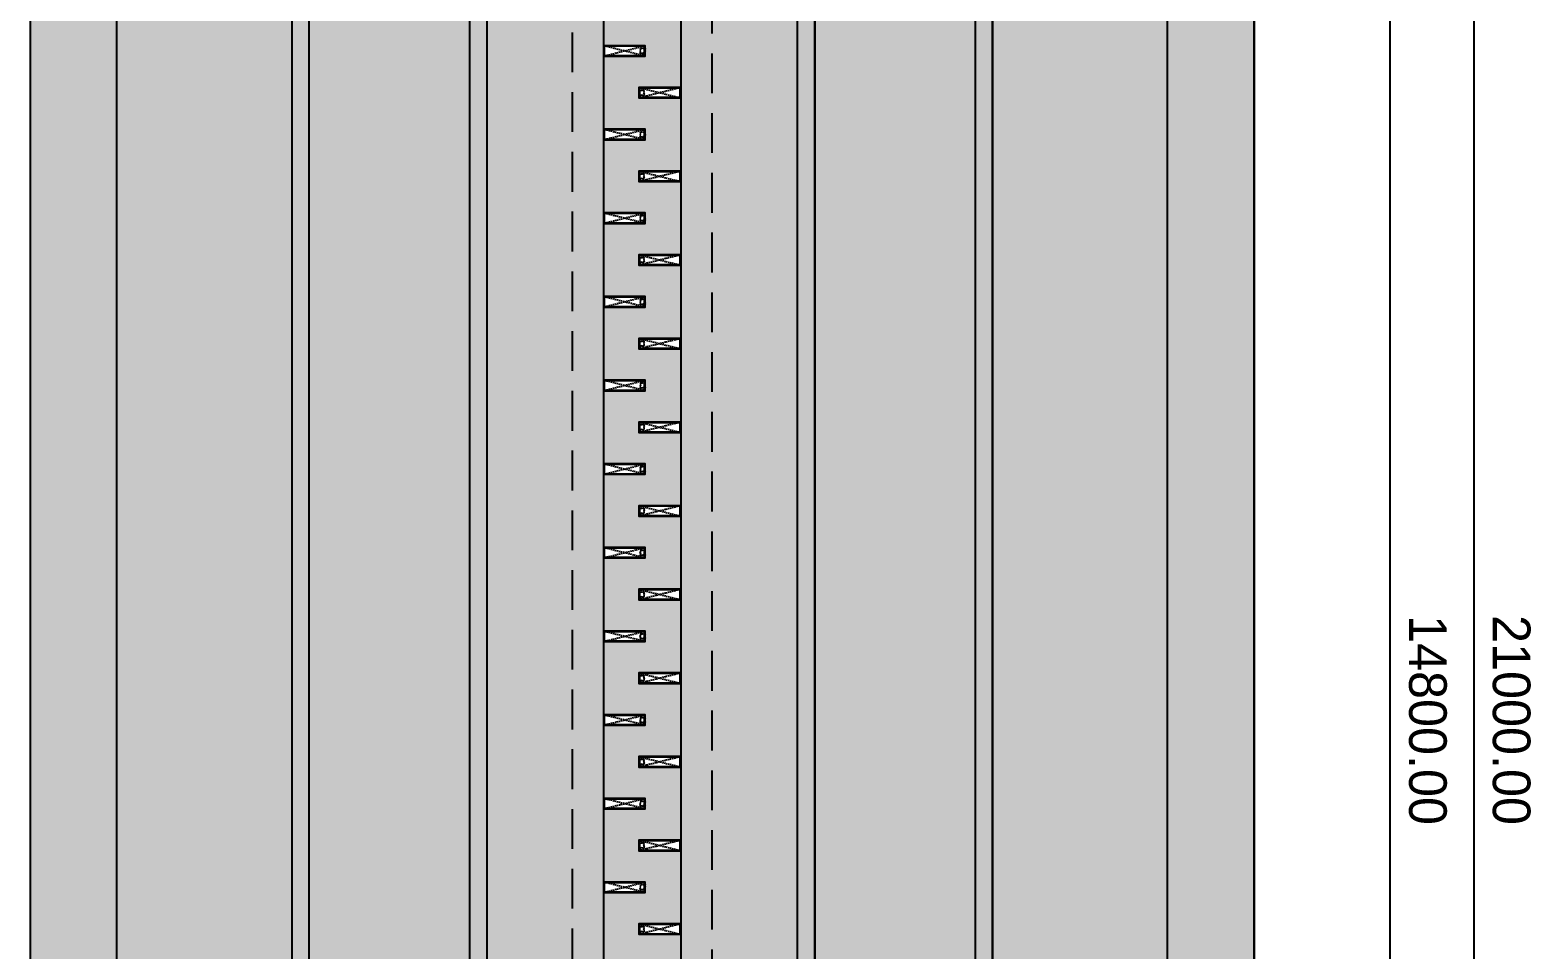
# Model space of a CAD drawing. Header units: millimetres. Extents: x -244126 to 368105, y -173968 to 259060.
# Drawn here: x -242181 to -235006, y 21075 to 25475 of the extents above; entities that cross this region are included whole.
import ezdxf

# ---------------------------------------------------------------- set-up
doc = ezdxf.new("R2010")
doc.units = ezdxf.units.MM
doc.header["$MEASUREMENT"] = 0
for name, pattern in [('ACAD_ISO04W100', [30, 24, -3, 0, -3]), ('CENTER', [2, 1.25, -0.25, 0.25, -0.25]), ('HIDDEN', [9.525, 6.35, -3.175])]:
    doc.linetypes.add(name, pattern=pattern)
for name, color, linetype in [('000 - D I M', 6, 'Continuous'), ('000 - GRID', 8, 'CENTER'), ('000 - H A T C H', 8, 'Continuous'), ('000 - H I D D E N', 7, 'Continuous'), ('000 - WIPEOUT', 250, 'Continuous'), ('002 - STRUCTURAL STEEL', 4, 'Continuous'), ('A04_TUBE SERIES', 7, 'Continuous')]:
    doc.layers.add(name, color=color, linetype=linetype)
doc.styles.add('CORDIA', font='cordia.shx')
doc.styles.add('TA', font='Cordia New.ttf', dxfattribs={"height": 4.5})
doc.dimstyles.new('DIM E-E', dxfattribs={"dimscale": 2, "dimtxt": 0.18, "dimasz": 0.1, "dimexe": 0.1, "dimexo": 0.1, "dimgap": 0.09, "dimtad": 1, "dimtoh": 1, "dimzin": 0, "dimdsep": 46, "dimtxsty": 'CORDIA', "dimblk": 'OBLIQUE', "dimcen": 0.1, "dimdle": 0.1, "dimclrd": 40, "dimclre": 140, "dimclrt": 3, "dimadec": 0, "dimazin": 0, "dimtfac": 1, "dimtix": 1, "dimtmove": 2, "dimatfit": 3, "dimfxl": 1, "dimtolj": 1, "dimtzin": 0, "dimarcsym": 0})
pattern_1 = [(37.5, (187478.44, -8947.33), (-3.149668, 96.341188), [0, -76, 0, -85, 0, -81.25]), (7.5, (187478.44, -8947.33), (88.488835, 141.1073), [0, -41, 0, -68.5, 0, -26.25]), (327.5, (187416.94, -8947.33), (155.707093, 0.282953), [0, -25, 0, -90, 0, -117.5]), (317.5, (187416.94, -8947.33), (150.30633, 43.88378), [0, -12.5, 0, -59, 0, -67.5])]
pattern_2 = [(37.5, (187478.442, -1558.447), (-0.6299336, 19.2682377), [0, -15.2, 0, -17, 0, -16.25]), (7.5, (187478.442, -1558.447), (17.697767, 28.2214607), [0, -8.2, 0, -13.7, 0, -5.25]), (327.5, (187466.142, -1558.447), (31.1414186, 0.0565905), [0, -5, 0, -18, 0, -23.5]), (317.5, (187466.142, -1558.447), (30.061266, 8.7767556), [0, -2.5, 0, -11.8, 0, -13.5])]

# ---------------------------------------------------------------- blocks, each defined once
blk = doc.blocks.new('A$C87c29385')
at = {"layer": '000 - H A T C H', "linetype": 'ByBlock'}
h = blk.add_hatch(dxfattribs=at)
h.set_pattern_fill('AR-SAND', color=8, scale=10)
h.set_pattern_definition([(37.5, (187478.442, -1558.447), (-0.6299336, 19.2682377), [0, -15.2, 0, -17, 0, -16.25]), (7.5, (187478.442, -1558.447), (17.697767, 28.2214607), [0, -8.2, 0, -13.7, 0, -5.25]), (327.5, (187466.142, -1558.447), (31.1414186, 0.0565905), [0, -5, 0, -18, 0, -23.5]), (317.5, (187466.142, -1558.447), (30.061266, 8.7767556), [0, -2.5, 0, -11.8, 0, -13.5])])
edge = h.paths.add_edge_path(flags=16)
edge.add_line((-15150, -2512), (0, -2512))
edge.add_arc((0, 0), 2512, 270, 360)
edge.add_arc((0, 0), 2512, 0, 90)
edge.add_line((0, 2512), (-15150, 2512))
edge.add_arc((-15150, 0), 2512, 90, 180)
edge.add_arc((-15150, 0), 2512, 180, 270)
edge = h.paths.add_edge_path()
edge.add_line((-15150, -2925), (0, -2925))
edge.add_arc((0, 0), 2925, 270, 360)
edge.add_arc((0, 0), 2925, 0, 90)
edge.add_line((0, 2925), (-15150, 2925))
edge.add_arc((-15150, 0), 2925, 90, 180)
edge.add_arc((-15150, 0), 2925, 180, 270)
h = blk.add_hatch(dxfattribs=at)
h.set_pattern_fill('AR-SAND', color=8, scale=50)
h.set_pattern_definition(pattern_1)
h.paths.add_polyline_path([(0, 2512), (-15150, 2512, 0.414214), (-17662, 0, 0.414214), (-15150, -2512), (0, -2512, 0.414214), (2512, 0, 0.414214)])
h.paths.add_polyline_path([(-15150, 1675), (0, 1675, -0.414214), (1675, 0, -0.414214), (0, -1675), (-15150, -1675, -0.414214), (-16825, 0, -0.414214)], flags=16)
h.paths.add_polyline_path([(-15150, 1593), (0, 1593, -0.414214), (1593, 0, -0.414214), (0, -1593), (-15150, -1593, -0.414214), (-16743, 0, -0.414214)], flags=0)
h.paths.add_polyline_path([(-15150, 825), (0, 825, -0.414214), (825, 0, -0.414214), (0, -825), (-15150, -825, -0.414214), (-15975, 0, -0.414214)], flags=0)
h.paths.add_polyline_path([(-15150, 743), (0, 743, -0.414214), (743, 0, -0.414214), (0, -743), (-15150, -743, -0.414214), (-15893, 0, -0.414214)], flags=0)
h.paths.add_polyline_path([(0, 1593), (-15150, 1593, 0.414214), (-16743, 0, 0.414214), (-15150, -1593), (0, -1593, 0.414214), (1593, 0, 0.414214)], flags=0)
h.paths.add_polyline_path([(0, 743), (-15150, 743, 0.414214), (-15893, 0, 0.414214), (-15150, -743), (0, -743, 0.414214), (743, 0, 0.414214)], flags=0)
h = blk.add_hatch(dxfattribs=at)
h.set_pattern_fill('AR-SAND', color=8, scale=10)
h.set_pattern_definition(pattern_2)
edge = h.paths.add_edge_path(flags=16)
edge.add_line((-15150, -1593), (0, -1593))
edge.add_arc((0, 0), 1593, 270, 360)
edge.add_arc((0, 0), 1593, 0, 90)
edge.add_line((0, 1593), (-15150, 1593))
edge.add_arc((-15150, 0), 1593, 90, 180)
edge.add_arc((-15150, 0), 1593, 180, 270)
edge = h.paths.add_edge_path()
edge.add_line((-15150, -1675), (0, -1675))
edge.add_arc((0, 0), 1675, 270, 360)
edge.add_arc((0, 0), 1675, 0, 90)
edge.add_line((0, 1675), (-15150, 1675))
edge.add_arc((-15150, 0), 1675, 90, 180)
edge.add_arc((-15150, 0), 1675, 180, 270)
h = blk.add_hatch(dxfattribs=at)
h.set_pattern_fill('AR-SAND', color=8, scale=50)
h.set_pattern_definition(pattern_1)
h.paths.add_polyline_path([(0, 1593), (-15150, 1593, 0.414214), (-16743, 0, 0.414214), (-15150, -1593), (0, -1593, 0.414214), (1593, 0, 0.414214)])
h.paths.add_polyline_path([(-15150, 825), (0, 825, -0.414214), (825, 0, -0.414214), (0, -825), (-15150, -825, -0.414214), (-15975, 0, -0.414214)], flags=16)
h.paths.add_polyline_path([(-15150, 743), (0, 743, -0.414214), (743, 0, -0.414214), (0, -743), (-15150, -743, -0.414214), (-15893, 0, -0.414214)], flags=0)
h.paths.add_polyline_path([(0, 743), (-15150, 743, 0.414214), (-15893, 0, 0.414214), (-15150, -743), (0, -743, 0.414214), (743, 0, 0.414214)], flags=0)
h = blk.add_hatch(dxfattribs=at)
h.set_pattern_fill('AR-SAND', color=8, scale=10)
h.set_pattern_definition(pattern_2)
edge = h.paths.add_edge_path(flags=16)
edge.add_line((-15150, -743), (0, -743))
edge.add_arc((0, 0), 743, 270, 360)
edge.add_arc((0, 0), 743, 0, 90)
edge.add_line((0, 743), (-15150, 743))
edge.add_arc((-15150, 0), 743, 90, 180)
edge.add_arc((-15150, 0), 743, 180, 270)
edge = h.paths.add_edge_path()
edge.add_line((-15150, -825), (0, -825))
edge.add_arc((0, 0), 825, 270, 360)
edge.add_arc((0, 0), 825, 0, 90)
edge.add_line((0, 825), (-15150, 825))
edge.add_arc((-15150, 0), 825, 90, 180)
edge.add_arc((-15150, 0), 825, 180, 270)
h = blk.add_hatch(dxfattribs=at)
h.set_pattern_fill('AR-SAND', color=8, scale=50)
h.set_pattern_definition(pattern_1)
h.paths.add_polyline_path([(0, 743), (-15150, 743, 0.414214), (-15893, 0, 0.414214), (-15150, -743), (0, -743, 0.414214), (743, 0, 0.414214)])
blk = doc.blocks.new('*U4250')
at = {"color": 250}
for points in [[(-3175, 0), (-3175, 200), (-3225, 200), (-3225, 0)], [(-2775, 0), (-2775, 200), (-2825, 200), (-2825, 0)], [(-2375, 0), (-2375, 200), (-2425, 200), (-2425, 0)], [(-1975, 0), (-1975, 200), (-2025, 200), (-2025, 0)], [(-1575, 0), (-1575, 200), (-1625, 200), (-1625, 0)], [(-1175, 0), (-1175, 200), (-1225, 200), (-1225, 0)], [(-775, 0), (-775, 200), (-825, 200), (-825, 0)], [(-375, 0), (-375, 200), (-425, 200), (-425, 0)], [(25, 0), (25, 200), (-25, 200), (-25, 0)], [(425, 0), (425, 200), (375, 200), (375, 0)], [(825, 0), (825, 200), (775, 200), (775, 0)]]:
    blk.add_wipeout(points, dxfattribs=at).dxf.layer = '000 - WIPEOUT'
at = {"layer": '000 - H I D D E N', "color": 8, "linetype": 'HIDDEN'}
for p, q in [((-3175, 0), (-3225, 200)), ((-3175, 200), (-3225, 0)), ((-2775, 0), (-2825, 200)), ((-2775, 200), (-2825, 0)), ((-2375, 0), (-2425, 200)), ((-2375, 200), (-2425, 0)), ((-1975, 0), (-2025, 200)), ((-1975, 200), (-2025, 0)), ((-1575, 0), (-1625, 200)), ((-1575, 200), (-1625, 0)), ((-1175, 0), (-1225, 200)), ((-1175, 200), (-1225, 0)), ((-775, 0), (-825, 200)), ((-775, 200), (-825, 0)), ((-375, 0), (-425, 200)), ((-375, 200), (-425, 0)), ((25, 0), (-25, 200)), ((25, 200), (-25, 0)), ((425, 0), (375, 200)), ((425, 200), (375, 0)), ((825, 0), (775, 200)), ((825, 200), (775, 0))]:
    blk.add_line(p, q, dxfattribs=at)
at = {"layer": '002 - STRUCTURAL STEEL', "color": 0}
for points in [[(-3175, 0), (-3175, 200), (-3225, 200), (-3225, 0)], [(-2775, 0), (-2775, 200), (-2825, 200), (-2825, 0)], [(-2375, 0), (-2375, 200), (-2425, 200), (-2425, 0)], [(-1975, 0), (-1975, 200), (-2025, 200), (-2025, 0)], [(-1575, 0), (-1575, 200), (-1625, 200), (-1625, 0)], [(-1175, 0), (-1175, 200), (-1225, 200), (-1225, 0)], [(-775, 0), (-775, 200), (-825, 200), (-825, 0)], [(-375, 0), (-375, 200), (-425, 200), (-425, 0)], [(25, 0), (25, 200), (-25, 200), (-25, 0)], [(425, 0), (425, 200), (375, 200), (375, 0)], [(825, 0), (825, 200), (775, 200), (775, 0)]]:
    blk.add_lwpolyline(points, close=True, dxfattribs=at)
for points in [[(-3178, 4), (-3178, 196, 0.414214), (-3179, 197), (-3221, 197, 0.414214), (-3222, 196), (-3222, 4, 0.414214), (-3221, 3), (-3179, 3, 0.414214)], [(-2778, 4), (-2778, 196, 0.414214), (-2779, 197), (-2821, 197, 0.414214), (-2822, 196), (-2822, 4, 0.414214), (-2821, 3), (-2779, 3, 0.414214)], [(-2378, 4), (-2378, 196, 0.414214), (-2379, 197), (-2421, 197, 0.414214), (-2422, 196), (-2422, 4, 0.414214), (-2421, 3), (-2379, 3, 0.414214)], [(-1978, 4), (-1978, 196, 0.414214), (-1979, 197), (-2021, 197, 0.414214), (-2022, 196), (-2022, 4, 0.414214), (-2021, 3), (-1979, 3, 0.414214)], [(-1578, 4), (-1578, 196, 0.414214), (-1579, 197), (-1621, 197, 0.414214), (-1622, 196), (-1622, 4, 0.414214), (-1621, 3), (-1579, 3, 0.414214)], [(-1178, 4), (-1178, 196, 0.414214), (-1179, 197), (-1221, 197, 0.414214), (-1222, 196), (-1222, 4, 0.414214), (-1221, 3), (-1179, 3, 0.414214)], [(-778, 4), (-778, 196, 0.414214), (-779, 197), (-821, 197, 0.414214), (-822, 196), (-822, 4, 0.414214), (-821, 3), (-779, 3, 0.414214)], [(-378, 4), (-378, 196, 0.414214), (-379, 197), (-421, 197, 0.414214), (-422, 196), (-422, 4, 0.414214), (-421, 3), (-379, 3, 0.414214)], [(22, 4), (22, 196, 0.414214), (21, 197), (-21, 197, 0.414214), (-22, 196), (-22, 4, 0.414214), (-21, 3), (21, 3, 0.414214)], [(422, 4), (422, 196, 0.414214), (421, 197), (379, 197, 0.414214), (378, 196), (378, 4, 0.414214), (379, 3), (421, 3, 0.414214)], [(822, 4), (822, 196, 0.414214), (821, 197), (779, 197, 0.414214), (778, 196), (778, 4, 0.414214), (779, 3), (821, 3, 0.414214)]]:
    blk.add_lwpolyline(points, format="xyb", close=True, dxfattribs=at)
at = {"layer": 'Defpoints', "color": 250}
for points in [[(-3175, 0), (-3175, 200), (-3225, 200), (-3225, 0)], [(-2775, 0), (-2775, 200), (-2825, 200), (-2825, 0)], [(-2375, 0), (-2375, 200), (-2425, 200), (-2425, 0)], [(-1975, 0), (-1975, 200), (-2025, 200), (-2025, 0)], [(-1575, 0), (-1575, 200), (-1625, 200), (-1625, 0)], [(-1175, 0), (-1175, 200), (-1225, 200), (-1225, 0)], [(-775, 0), (-775, 200), (-825, 200), (-825, 0)], [(-375, 0), (-375, 200), (-425, 200), (-425, 0)], [(25, 0), (25, 200), (-25, 200), (-25, 0)], [(425, 0), (425, 200), (375, 200), (375, 0)], [(825, 0), (825, 200), (775, 200), (775, 0)]]:
    blk.add_lwpolyline(points, close=True, dxfattribs=at)
at = {"color": 250}
for points in [[(-3175, 0), (-3175, 200), (-3225, 200), (-3225, 0)], [(-2775, 0), (-2775, 200), (-2825, 200), (-2825, 0)], [(-2375, 0), (-2375, 200), (-2425, 200), (-2425, 0)], [(-1975, 0), (-1975, 200), (-2025, 200), (-2025, 0)], [(-1575, 0), (-1575, 200), (-1625, 200), (-1625, 0)], [(-1175, 0), (-1175, 200), (-1225, 200), (-1225, 0)], [(-775, 0), (-775, 200), (-825, 200), (-825, 0)], [(-375, 0), (-375, 200), (-425, 200), (-425, 0)], [(25, 0), (25, 200), (-25, 200), (-25, 0)], [(425, 0), (425, 200), (375, 200), (375, 0)], [(825, 0), (825, 200), (775, 200), (775, 0)]]:
    blk.add_wipeout(points, dxfattribs=at).dxf.layer = '000 - WIPEOUT'
at = {"layer": '000 - H A T C H'}
h = blk.add_hatch(dxfattribs=at)
h.set_pattern_fill('ANSI32', color=256, scale=0.25)
h.set_pattern_definition([(45, (-3200, 187.5), (-1.6838, 1.6838), []), (45, (-3198.8775, 187.5), (-1.6838, 1.6838), [])])
h.paths.add_polyline_path([(-3187.5, 175), (-3187.5, 200), (-3212.5, 200), (-3212.5, 175)])
edge = h.paths.add_edge_path(flags=16)
edge.add_line((-3189.5, 178), (-3189.5, 197))
edge.add_arc((-3190.5, 197), 1, 360, 450)
edge.add_line((-3190.5, 198), (-3209.5, 198))
edge.add_arc((-3209.5, 197), 1, 90, 180)
edge.add_line((-3210.5, 197), (-3210.5, 178))
edge.add_arc((-3209.5, 178), 1, 180, 270)
edge.add_line((-3209.5, 177), (-3190.5, 177))
edge.add_arc((-3190.5, 178), 1, 270, 360)
h = blk.add_hatch(dxfattribs=at)
h.set_pattern_fill('ANSI32', color=256, scale=0.25)
h.set_pattern_definition([(45, (-2800, 187.5), (-1.6838, 1.6838), []), (45, (-2798.8775, 187.5), (-1.6838, 1.6838), [])])
h.paths.add_polyline_path([(-2787.5, 175), (-2787.5, 200), (-2812.5, 200), (-2812.5, 175)])
edge = h.paths.add_edge_path(flags=16)
edge.add_line((-2789.5, 178), (-2789.5, 197))
edge.add_arc((-2790.5, 197), 1, 360, 450)
edge.add_line((-2790.5, 198), (-2809.5, 198))
edge.add_arc((-2809.5, 197), 1, 90, 180)
edge.add_line((-2810.5, 197), (-2810.5, 178))
edge.add_arc((-2809.5, 178), 1, 180, 270)
edge.add_line((-2809.5, 177), (-2790.5, 177))
edge.add_arc((-2790.5, 178), 1, 270, 360)
h = blk.add_hatch(dxfattribs=at)
h.set_pattern_fill('ANSI32', color=256, scale=0.25)
h.set_pattern_definition([(45, (-2400, 187.5), (-1.6838, 1.6838), []), (45, (-2398.8775, 187.5), (-1.6838, 1.6838), [])])
h.paths.add_polyline_path([(-2387.5, 175), (-2387.5, 200), (-2412.5, 200), (-2412.5, 175)])
edge = h.paths.add_edge_path(flags=16)
edge.add_line((-2389.5, 178), (-2389.5, 197))
edge.add_arc((-2390.5, 197), 1, 360, 450)
edge.add_line((-2390.5, 198), (-2409.5, 198))
edge.add_arc((-2409.5, 197), 1, 90, 180)
edge.add_line((-2410.5, 197), (-2410.5, 178))
edge.add_arc((-2409.5, 178), 1, 180, 270)
edge.add_line((-2409.5, 177), (-2390.5, 177))
edge.add_arc((-2390.5, 178), 1, 270, 360)
h = blk.add_hatch(dxfattribs=at)
h.set_pattern_fill('ANSI32', color=256, scale=0.25)
h.set_pattern_definition([(45, (-2000, 187.5), (-1.6838, 1.6838), []), (45, (-1998.8775, 187.5), (-1.6838, 1.6838), [])])
h.paths.add_polyline_path([(-1987.5, 175), (-1987.5, 200), (-2012.5, 200), (-2012.5, 175)])
edge = h.paths.add_edge_path(flags=16)
edge.add_line((-1989.5, 178), (-1989.5, 197))
edge.add_arc((-1990.5, 197), 1, 360, 450)
edge.add_line((-1990.5, 198), (-2009.5, 198))
edge.add_arc((-2009.5, 197), 1, 90, 180)
edge.add_line((-2010.5, 197), (-2010.5, 178))
edge.add_arc((-2009.5, 178), 1, 180, 270)
edge.add_line((-2009.5, 177), (-1990.5, 177))
edge.add_arc((-1990.5, 178), 1, 270, 360)
h = blk.add_hatch(dxfattribs=at)
h.set_pattern_fill('ANSI32', color=256, scale=0.25)
h.set_pattern_definition([(45, (-1600, 187.5), (-1.6838, 1.6838), []), (45, (-1598.8775, 187.5), (-1.6838, 1.6838), [])])
h.paths.add_polyline_path([(-1587.5, 175), (-1587.5, 200), (-1612.5, 200), (-1612.5, 175)])
edge = h.paths.add_edge_path(flags=16)
edge.add_line((-1589.5, 178), (-1589.5, 197))
edge.add_arc((-1590.5, 197), 1, 360, 450)
edge.add_line((-1590.5, 198), (-1609.5, 198))
edge.add_arc((-1609.5, 197), 1, 90, 180)
edge.add_line((-1610.5, 197), (-1610.5, 178))
edge.add_arc((-1609.5, 178), 1, 180, 270)
edge.add_line((-1609.5, 177), (-1590.5, 177))
edge.add_arc((-1590.5, 178), 1, 270, 360)
h = blk.add_hatch(dxfattribs=at)
h.set_pattern_fill('ANSI32', color=256, scale=0.25)
h.set_pattern_definition([(45, (-1200, 187.5), (-1.6838, 1.6838), []), (45, (-1198.8775, 187.5), (-1.6838, 1.6838), [])])
h.paths.add_polyline_path([(-1187.5, 175), (-1187.5, 200), (-1212.5, 200), (-1212.5, 175)])
edge = h.paths.add_edge_path(flags=16)
edge.add_line((-1189.5, 178), (-1189.5, 197))
edge.add_arc((-1190.5, 197), 1, 360, 450)
edge.add_line((-1190.5, 198), (-1209.5, 198))
edge.add_arc((-1209.5, 197), 1, 90, 180)
edge.add_line((-1210.5, 197), (-1210.5, 178))
edge.add_arc((-1209.5, 178), 1, 180, 270)
edge.add_line((-1209.5, 177), (-1190.5, 177))
edge.add_arc((-1190.5, 178), 1, 270, 360)
h = blk.add_hatch(dxfattribs=at)
h.set_pattern_fill('ANSI32', color=256, scale=0.25)
h.set_pattern_definition([(45, (-800, 187.5), (-1.6838, 1.6838), []), (45, (-798.8775, 187.5), (-1.6838, 1.6838), [])])
h.paths.add_polyline_path([(-787.5, 175), (-787.5, 200), (-812.5, 200), (-812.5, 175)])
edge = h.paths.add_edge_path(flags=16)
edge.add_line((-789.5, 178), (-789.5, 197))
edge.add_arc((-790.5, 197), 1, 360, 450)
edge.add_line((-790.5, 198), (-809.5, 198))
edge.add_arc((-809.5, 197), 1, 90, 180)
edge.add_line((-810.5, 197), (-810.5, 178))
edge.add_arc((-809.5, 178), 1, 180, 270)
edge.add_line((-809.5, 177), (-790.5, 177))
edge.add_arc((-790.5, 178), 1, 270, 360)
h = blk.add_hatch(dxfattribs=at)
h.set_pattern_fill('ANSI32', color=256, scale=0.25)
h.set_pattern_definition([(45, (-400, 187.5), (-1.6838, 1.6838), []), (45, (-398.8775, 187.5), (-1.6838, 1.6838), [])])
h.paths.add_polyline_path([(-387.5, 175), (-387.5, 200), (-412.5, 200), (-412.5, 175)])
edge = h.paths.add_edge_path(flags=16)
edge.add_line((-389.5, 178), (-389.5, 197))
edge.add_arc((-390.5, 197), 1, 360, 450)
edge.add_line((-390.5, 198), (-409.5, 198))
edge.add_arc((-409.5, 197), 1, 90, 180)
edge.add_line((-410.5, 197), (-410.5, 178))
edge.add_arc((-409.5, 178), 1, 180, 270)
edge.add_line((-409.5, 177), (-390.5, 177))
edge.add_arc((-390.5, 178), 1, 270, 360)
h = blk.add_hatch(dxfattribs=at)
h.set_pattern_fill('ANSI32', color=256, scale=0.25)
h.set_pattern_definition([(45, (0, 187.5), (-1.6838, 1.6838), []), (45, (1.1225, 187.5), (-1.6838, 1.6838), [])])
h.paths.add_polyline_path([(12.5, 175), (12.5, 200), (-12.5, 200), (-12.5, 175)])
edge = h.paths.add_edge_path(flags=16)
edge.add_line((10.5, 178), (10.5, 197))
edge.add_arc((9.5, 197), 1, 360, 450)
edge.add_line((9.5, 198), (-9.5, 198))
edge.add_arc((-9.5, 197), 1, 90, 180)
edge.add_line((-10.5, 197), (-10.5, 178))
edge.add_arc((-9.5, 178), 1, 180, 270)
edge.add_line((-9.5, 177), (9.5, 177))
edge.add_arc((9.5, 178), 1, 270, 360)
h = blk.add_hatch(dxfattribs=at)
h.set_pattern_fill('ANSI32', color=256, scale=0.25)
h.set_pattern_definition([(45, (400, 187.5), (-1.6838, 1.6838), []), (45, (401.1225, 187.5), (-1.6838, 1.6838), [])])
h.paths.add_polyline_path([(412.5, 175), (412.5, 200), (387.5, 200), (387.5, 175)])
edge = h.paths.add_edge_path(flags=16)
edge.add_line((410.5, 178), (410.5, 197))
edge.add_arc((409.5, 197), 1, 360, 450)
edge.add_line((409.5, 198), (390.5, 198))
edge.add_arc((390.5, 197), 1, 90, 180)
edge.add_line((389.5, 197), (389.5, 178))
edge.add_arc((390.5, 178), 1, 180, 270)
edge.add_line((390.5, 177), (409.5, 177))
edge.add_arc((409.5, 178), 1, 270, 360)
h = blk.add_hatch(dxfattribs=at)
h.set_pattern_fill('ANSI32', color=256, scale=0.25)
h.set_pattern_definition([(45, (800, 187.5), (-1.6838, 1.6838), []), (45, (801.1225, 187.5), (-1.6838, 1.6838), [])])
h.paths.add_polyline_path([(812.5, 175), (812.5, 200), (787.5, 200), (787.5, 175)])
edge = h.paths.add_edge_path(flags=16)
edge.add_line((810.5, 178), (810.5, 197))
edge.add_arc((809.5, 197), 1, 360, 450)
edge.add_line((809.5, 198), (790.5, 198))
edge.add_arc((790.5, 197), 1, 90, 180)
edge.add_line((789.5, 197), (789.5, 178))
edge.add_arc((790.5, 178), 1, 180, 270)
edge.add_line((790.5, 177), (809.5, 177))
edge.add_arc((809.5, 178), 1, 270, 360)
at = {"layer": '000 - H I D D E N', "color": 8, "linetype": 'HIDDEN'}
for p, q in [((-3175, 0), (-3225, 200)), ((-3175, 200), (-3225, 0)), ((-2775, 0), (-2825, 200)), ((-2775, 200), (-2825, 0)), ((-2375, 0), (-2425, 200)), ((-2375, 200), (-2425, 0)), ((-1975, 0), (-2025, 200)), ((-1975, 200), (-2025, 0)), ((-1575, 0), (-1625, 200)), ((-1575, 200), (-1625, 0)), ((-1175, 0), (-1225, 200)), ((-1175, 200), (-1225, 0)), ((-775, 0), (-825, 200)), ((-775, 200), (-825, 0)), ((-375, 0), (-425, 200)), ((-375, 200), (-425, 0)), ((25, 0), (-25, 200)), ((25, 200), (-25, 0)), ((425, 0), (375, 200)), ((425, 200), (375, 0)), ((825, 0), (775, 200)), ((825, 200), (775, 0))]:
    blk.add_line(p, q, dxfattribs=at)
at = {"layer": '002 - STRUCTURAL STEEL', "color": 0}
for points in [[(-3175, 0), (-3175, 200), (-3225, 200), (-3225, 0)], [(-2775, 0), (-2775, 200), (-2825, 200), (-2825, 0)], [(-2375, 0), (-2375, 200), (-2425, 200), (-2425, 0)], [(-1975, 0), (-1975, 200), (-2025, 200), (-2025, 0)], [(-1575, 0), (-1575, 200), (-1625, 200), (-1625, 0)], [(-1175, 0), (-1175, 200), (-1225, 200), (-1225, 0)], [(-775, 0), (-775, 200), (-825, 200), (-825, 0)], [(-375, 0), (-375, 200), (-425, 200), (-425, 0)], [(25, 0), (25, 200), (-25, 200), (-25, 0)], [(425, 0), (425, 200), (375, 200), (375, 0)], [(825, 0), (825, 200), (775, 200), (775, 0)]]:
    blk.add_lwpolyline(points, close=True, dxfattribs=at)
for points in [[(-3178, 4), (-3178, 196, 0.414214), (-3179, 197), (-3221, 197, 0.414214), (-3222, 196), (-3222, 4, 0.414214), (-3221, 3), (-3179, 3, 0.414214)], [(-2778, 4), (-2778, 196, 0.414214), (-2779, 197), (-2821, 197, 0.414214), (-2822, 196), (-2822, 4, 0.414214), (-2821, 3), (-2779, 3, 0.414214)], [(-2378, 4), (-2378, 196, 0.414214), (-2379, 197), (-2421, 197, 0.414214), (-2422, 196), (-2422, 4, 0.414214), (-2421, 3), (-2379, 3, 0.414214)], [(-1978, 4), (-1978, 196, 0.414214), (-1979, 197), (-2021, 197, 0.414214), (-2022, 196), (-2022, 4, 0.414214), (-2021, 3), (-1979, 3, 0.414214)], [(-1578, 4), (-1578, 196, 0.414214), (-1579, 197), (-1621, 197, 0.414214), (-1622, 196), (-1622, 4, 0.414214), (-1621, 3), (-1579, 3, 0.414214)], [(-1178, 4), (-1178, 196, 0.414214), (-1179, 197), (-1221, 197, 0.414214), (-1222, 196), (-1222, 4, 0.414214), (-1221, 3), (-1179, 3, 0.414214)], [(-778, 4), (-778, 196, 0.414214), (-779, 197), (-821, 197, 0.414214), (-822, 196), (-822, 4, 0.414214), (-821, 3), (-779, 3, 0.414214)], [(-378, 4), (-378, 196, 0.414214), (-379, 197), (-421, 197, 0.414214), (-422, 196), (-422, 4, 0.414214), (-421, 3), (-379, 3, 0.414214)], [(22, 4), (22, 196, 0.414214), (21, 197), (-21, 197, 0.414214), (-22, 196), (-22, 4, 0.414214), (-21, 3), (21, 3, 0.414214)], [(422, 4), (422, 196, 0.414214), (421, 197), (379, 197, 0.414214), (378, 196), (378, 4, 0.414214), (379, 3), (421, 3, 0.414214)], [(822, 4), (822, 196, 0.414214), (821, 197), (779, 197, 0.414214), (778, 196), (778, 4, 0.414214), (779, 3), (821, 3, 0.414214)]]:
    blk.add_lwpolyline(points, format="xyb", close=True, dxfattribs=at)
at = {"layer": 'Defpoints', "color": 250}
for points in [[(-3175, 0), (-3175, 200), (-3225, 200), (-3225, 0)], [(-2775, 0), (-2775, 200), (-2825, 200), (-2825, 0)], [(-2375, 0), (-2375, 200), (-2425, 200), (-2425, 0)], [(-1975, 0), (-1975, 200), (-2025, 200), (-2025, 0)], [(-1575, 0), (-1575, 200), (-1625, 200), (-1625, 0)], [(-1175, 0), (-1175, 200), (-1225, 200), (-1225, 0)], [(-775, 0), (-775, 200), (-825, 200), (-825, 0)], [(-375, 0), (-375, 200), (-425, 200), (-425, 0)], [(25, 0), (25, 200), (-25, 200), (-25, 0)], [(425, 0), (425, 200), (375, 200), (375, 0)], [(825, 0), (825, 200), (775, 200), (775, 0)]]:
    blk.add_lwpolyline(points, close=True, dxfattribs=at)
blk = doc.blocks.new('*U4251')
at = {"color": 250}
for points in [[(-975, 0), (-975, 200), (-1025, 200), (-1025, 0)], [(-575, 0), (-575, 200), (-625, 200), (-625, 0)], [(-175, 0), (-175, 200), (-225, 200), (-225, 0)], [(225, 0), (225, 200), (175, 200), (175, 0)], [(625, 0), (625, 200), (575, 200), (575, 0)], [(1025, 0), (1025, 200), (975, 200), (975, 0)], [(1425, 0), (1425, 200), (1375, 200), (1375, 0)], [(1825, 0), (1825, 200), (1775, 200), (1775, 0)], [(2225, 0), (2225, 200), (2175, 200), (2175, 0)], [(2625, 0), (2625, 200), (2575, 200), (2575, 0)], [(3025, 0), (3025, 200), (2975, 200), (2975, 0)]]:
    blk.add_wipeout(points, dxfattribs=at).dxf.layer = '000 - WIPEOUT'
at = {"layer": '000 - H I D D E N', "color": 8, "linetype": 'HIDDEN'}
for p, q in [((-975, 0), (-1025, 200)), ((-975, 200), (-1025, 0)), ((-575, 0), (-625, 200)), ((-575, 200), (-625, 0)), ((-175, 0), (-225, 200)), ((-175, 200), (-225, 0)), ((225, 0), (175, 200)), ((225, 200), (175, 0)), ((625, 0), (575, 200)), ((625, 200), (575, 0)), ((1025, 0), (975, 200)), ((1025, 200), (975, 0)), ((1425, 0), (1375, 200)), ((1425, 200), (1375, 0)), ((1825, 0), (1775, 200)), ((1825, 200), (1775, 0)), ((2225, 0), (2175, 200)), ((2225, 200), (2175, 0)), ((2625, 0), (2575, 200)), ((2625, 200), (2575, 0)), ((3025, 0), (2975, 200)), ((3025, 200), (2975, 0))]:
    blk.add_line(p, q, dxfattribs=at)
at = {"layer": '002 - STRUCTURAL STEEL', "color": 0}
for points in [[(-975, 0), (-975, 200), (-1025, 200), (-1025, 0)], [(-575, 0), (-575, 200), (-625, 200), (-625, 0)], [(-175, 0), (-175, 200), (-225, 200), (-225, 0)], [(225, 0), (225, 200), (175, 200), (175, 0)], [(625, 0), (625, 200), (575, 200), (575, 0)], [(1025, 0), (1025, 200), (975, 200), (975, 0)], [(1425, 0), (1425, 200), (1375, 200), (1375, 0)], [(1825, 0), (1825, 200), (1775, 200), (1775, 0)], [(2225, 0), (2225, 200), (2175, 200), (2175, 0)], [(2625, 0), (2625, 200), (2575, 200), (2575, 0)], [(3025, 0), (3025, 200), (2975, 200), (2975, 0)]]:
    blk.add_lwpolyline(points, close=True, dxfattribs=at)
for points in [[(-978, 4), (-978, 196, 0.414214), (-979, 197), (-1021, 197, 0.414214), (-1022, 196), (-1022, 4, 0.414214), (-1021, 3), (-979, 3, 0.414214)], [(-578, 4), (-578, 196, 0.414214), (-579, 197), (-621, 197, 0.414214), (-622, 196), (-622, 4, 0.414214), (-621, 3), (-579, 3, 0.414214)], [(-178, 4), (-178, 196, 0.414214), (-179, 197), (-221, 197, 0.414214), (-222, 196), (-222, 4, 0.414214), (-221, 3), (-179, 3, 0.414214)], [(222, 4), (222, 196, 0.414214), (221, 197), (179, 197, 0.414214), (178, 196), (178, 4, 0.414214), (179, 3), (221, 3, 0.414214)], [(622, 4), (622, 196, 0.414214), (621, 197), (579, 197, 0.414214), (578, 196), (578, 4, 0.414214), (579, 3), (621, 3, 0.414214)], [(1022, 4), (1022, 196, 0.414214), (1021, 197), (979, 197, 0.414214), (978, 196), (978, 4, 0.414214), (979, 3), (1021, 3, 0.414214)], [(1422, 4), (1422, 196, 0.414214), (1421, 197), (1379, 197, 0.414214), (1378, 196), (1378, 4, 0.414214), (1379, 3), (1421, 3, 0.414214)], [(1822, 4), (1822, 196, 0.414214), (1821, 197), (1779, 197, 0.414214), (1778, 196), (1778, 4, 0.414214), (1779, 3), (1821, 3, 0.414214)], [(2222, 4), (2222, 196, 0.414214), (2221, 197), (2179, 197, 0.414214), (2178, 196), (2178, 4, 0.414214), (2179, 3), (2221, 3, 0.414214)], [(2622, 4), (2622, 196, 0.414214), (2621, 197), (2579, 197, 0.414214), (2578, 196), (2578, 4, 0.414214), (2579, 3), (2621, 3, 0.414214)], [(3022, 4), (3022, 196, 0.414214), (3021, 197), (2979, 197, 0.414214), (2978, 196), (2978, 4, 0.414214), (2979, 3), (3021, 3, 0.414214)]]:
    blk.add_lwpolyline(points, format="xyb", close=True, dxfattribs=at)
at = {"layer": 'Defpoints', "color": 250}
for points in [[(-975, 0), (-975, 200), (-1025, 200), (-1025, 0)], [(-575, 0), (-575, 200), (-625, 200), (-625, 0)], [(-175, 0), (-175, 200), (-225, 200), (-225, 0)], [(225, 0), (225, 200), (175, 200), (175, 0)], [(625, 0), (625, 200), (575, 200), (575, 0)], [(1025, 0), (1025, 200), (975, 200), (975, 0)], [(1425, 0), (1425, 200), (1375, 200), (1375, 0)], [(1825, 0), (1825, 200), (1775, 200), (1775, 0)], [(2225, 0), (2225, 200), (2175, 200), (2175, 0)], [(2625, 0), (2625, 200), (2575, 200), (2575, 0)], [(3025, 0), (3025, 200), (2975, 200), (2975, 0)]]:
    blk.add_lwpolyline(points, close=True, dxfattribs=at)
at = {"color": 250}
for points in [[(-975, 0), (-975, 200), (-1025, 200), (-1025, 0)], [(-575, 0), (-575, 200), (-625, 200), (-625, 0)], [(-175, 0), (-175, 200), (-225, 200), (-225, 0)], [(225, 0), (225, 200), (175, 200), (175, 0)], [(625, 0), (625, 200), (575, 200), (575, 0)], [(1025, 0), (1025, 200), (975, 200), (975, 0)], [(1425, 0), (1425, 200), (1375, 200), (1375, 0)], [(1825, 0), (1825, 200), (1775, 200), (1775, 0)], [(2225, 0), (2225, 200), (2175, 200), (2175, 0)], [(2625, 0), (2625, 200), (2575, 200), (2575, 0)], [(3025, 0), (3025, 200), (2975, 200), (2975, 0)]]:
    blk.add_wipeout(points, dxfattribs=at).dxf.layer = '000 - WIPEOUT'
at = {"layer": '000 - H A T C H'}
h = blk.add_hatch(dxfattribs=at)
h.set_pattern_fill('ANSI32', color=256, scale=0.25)
h.set_pattern_definition([(45, (-1000, 187.5), (-1.6838, 1.6838), []), (45, (-998.8775, 187.5), (-1.6838, 1.6838), [])])
h.paths.add_polyline_path([(-987.5, 175), (-987.5, 200), (-1012.5, 200), (-1012.5, 175)])
edge = h.paths.add_edge_path(flags=16)
edge.add_line((-989.5, 178), (-989.5, 197))
edge.add_arc((-990.5, 197), 1, 360, 450)
edge.add_line((-990.5, 198), (-1009.5, 198))
edge.add_arc((-1009.5, 197), 1, 90, 180)
edge.add_line((-1010.5, 197), (-1010.5, 178))
edge.add_arc((-1009.5, 178), 1, 180, 270)
edge.add_line((-1009.5, 177), (-990.5, 177))
edge.add_arc((-990.5, 178), 1, 270, 360)
h = blk.add_hatch(dxfattribs=at)
h.set_pattern_fill('ANSI32', color=256, scale=0.25)
h.set_pattern_definition([(45, (-600, 187.5), (-1.6838, 1.6838), []), (45, (-598.8775, 187.5), (-1.6838, 1.6838), [])])
h.paths.add_polyline_path([(-587.5, 175), (-587.5, 200), (-612.5, 200), (-612.5, 175)])
edge = h.paths.add_edge_path(flags=16)
edge.add_line((-589.5, 178), (-589.5, 197))
edge.add_arc((-590.5, 197), 1, 360, 450)
edge.add_line((-590.5, 198), (-609.5, 198))
edge.add_arc((-609.5, 197), 1, 90, 180)
edge.add_line((-610.5, 197), (-610.5, 178))
edge.add_arc((-609.5, 178), 1, 180, 270)
edge.add_line((-609.5, 177), (-590.5, 177))
edge.add_arc((-590.5, 178), 1, 270, 360)
h = blk.add_hatch(dxfattribs=at)
h.set_pattern_fill('ANSI32', color=256, scale=0.25)
h.set_pattern_definition([(45, (-200, 187.5), (-1.6838, 1.6838), []), (45, (-198.8775, 187.5), (-1.6838, 1.6838), [])])
h.paths.add_polyline_path([(-187.5, 175), (-187.5, 200), (-212.5, 200), (-212.5, 175)])
edge = h.paths.add_edge_path(flags=16)
edge.add_line((-189.5, 178), (-189.5, 197))
edge.add_arc((-190.5, 197), 1, 360, 450)
edge.add_line((-190.5, 198), (-209.5, 198))
edge.add_arc((-209.5, 197), 1, 90, 180)
edge.add_line((-210.5, 197), (-210.5, 178))
edge.add_arc((-209.5, 178), 1, 180, 270)
edge.add_line((-209.5, 177), (-190.5, 177))
edge.add_arc((-190.5, 178), 1, 270, 360)
h = blk.add_hatch(dxfattribs=at)
h.set_pattern_fill('ANSI32', color=256, scale=0.25)
h.set_pattern_definition([(45, (200, 187.5), (-1.6838, 1.6838), []), (45, (201.1225, 187.5), (-1.6838, 1.6838), [])])
h.paths.add_polyline_path([(212.5, 175), (212.5, 200), (187.5, 200), (187.5, 175)])
edge = h.paths.add_edge_path(flags=16)
edge.add_line((210.5, 178), (210.5, 197))
edge.add_arc((209.5, 197), 1, 360, 450)
edge.add_line((209.5, 198), (190.5, 198))
edge.add_arc((190.5, 197), 1, 90, 180)
edge.add_line((189.5, 197), (189.5, 178))
edge.add_arc((190.5, 178), 1, 180, 270)
edge.add_line((190.5, 177), (209.5, 177))
edge.add_arc((209.5, 178), 1, 270, 360)
h = blk.add_hatch(dxfattribs=at)
h.set_pattern_fill('ANSI32', color=256, scale=0.25)
h.set_pattern_definition([(45, (600, 187.5), (-1.6838, 1.6838), []), (45, (601.1225, 187.5), (-1.6838, 1.6838), [])])
h.paths.add_polyline_path([(612.5, 175), (612.5, 200), (587.5, 200), (587.5, 175)])
edge = h.paths.add_edge_path(flags=16)
edge.add_line((610.5, 178), (610.5, 197))
edge.add_arc((609.5, 197), 1, 360, 450)
edge.add_line((609.5, 198), (590.5, 198))
edge.add_arc((590.5, 197), 1, 90, 180)
edge.add_line((589.5, 197), (589.5, 178))
edge.add_arc((590.5, 178), 1, 180, 270)
edge.add_line((590.5, 177), (609.5, 177))
edge.add_arc((609.5, 178), 1, 270, 360)
h = blk.add_hatch(dxfattribs=at)
h.set_pattern_fill('ANSI32', color=256, scale=0.25)
h.set_pattern_definition([(45, (1000, 187.5), (-1.6838, 1.6838), []), (45, (1001.1225, 187.5), (-1.6838, 1.6838), [])])
h.paths.add_polyline_path([(1012.5, 175), (1012.5, 200), (987.5, 200), (987.5, 175)])
edge = h.paths.add_edge_path(flags=16)
edge.add_line((1010.5, 178), (1010.5, 197))
edge.add_arc((1009.5, 197), 1, 360, 450)
edge.add_line((1009.5, 198), (990.5, 198))
edge.add_arc((990.5, 197), 1, 90, 180)
edge.add_line((989.5, 197), (989.5, 178))
edge.add_arc((990.5, 178), 1, 180, 270)
edge.add_line((990.5, 177), (1009.5, 177))
edge.add_arc((1009.5, 178), 1, 270, 360)
h = blk.add_hatch(dxfattribs=at)
h.set_pattern_fill('ANSI32', color=256, scale=0.25)
h.set_pattern_definition([(45, (1400, 187.5), (-1.6838, 1.6838), []), (45, (1401.1225, 187.5), (-1.6838, 1.6838), [])])
h.paths.add_polyline_path([(1412.5, 175), (1412.5, 200), (1387.5, 200), (1387.5, 175)])
edge = h.paths.add_edge_path(flags=16)
edge.add_line((1410.5, 178), (1410.5, 197))
edge.add_arc((1409.5, 197), 1, 360, 450)
edge.add_line((1409.5, 198), (1390.5, 198))
edge.add_arc((1390.5, 197), 1, 90, 180)
edge.add_line((1389.5, 197), (1389.5, 178))
edge.add_arc((1390.5, 178), 1, 180, 270)
edge.add_line((1390.5, 177), (1409.5, 177))
edge.add_arc((1409.5, 178), 1, 270, 360)
h = blk.add_hatch(dxfattribs=at)
h.set_pattern_fill('ANSI32', color=256, scale=0.25)
h.set_pattern_definition([(45, (1800, 187.5), (-1.6838, 1.6838), []), (45, (1801.1225, 187.5), (-1.6838, 1.6838), [])])
h.paths.add_polyline_path([(1812.5, 175), (1812.5, 200), (1787.5, 200), (1787.5, 175)])
edge = h.paths.add_edge_path(flags=16)
edge.add_line((1810.5, 178), (1810.5, 197))
edge.add_arc((1809.5, 197), 1, 360, 450)
edge.add_line((1809.5, 198), (1790.5, 198))
edge.add_arc((1790.5, 197), 1, 90, 180)
edge.add_line((1789.5, 197), (1789.5, 178))
edge.add_arc((1790.5, 178), 1, 180, 270)
edge.add_line((1790.5, 177), (1809.5, 177))
edge.add_arc((1809.5, 178), 1, 270, 360)
h = blk.add_hatch(dxfattribs=at)
h.set_pattern_fill('ANSI32', color=256, scale=0.25)
h.set_pattern_definition([(45, (2200, 187.5), (-1.6838, 1.6838), []), (45, (2201.1225, 187.5), (-1.6838, 1.6838), [])])
h.paths.add_polyline_path([(2212.5, 175), (2212.5, 200), (2187.5, 200), (2187.5, 175)])
edge = h.paths.add_edge_path(flags=16)
edge.add_line((2210.5, 178), (2210.5, 197))
edge.add_arc((2209.5, 197), 1, 360, 450)
edge.add_line((2209.5, 198), (2190.5, 198))
edge.add_arc((2190.5, 197), 1, 90, 180)
edge.add_line((2189.5, 197), (2189.5, 178))
edge.add_arc((2190.5, 178), 1, 180, 270)
edge.add_line((2190.5, 177), (2209.5, 177))
edge.add_arc((2209.5, 178), 1, 270, 360)
h = blk.add_hatch(dxfattribs=at)
h.set_pattern_fill('ANSI32', color=256, scale=0.25)
h.set_pattern_definition([(45, (2600, 187.5), (-1.6838, 1.6838), []), (45, (2601.1225, 187.5), (-1.6838, 1.6838), [])])
h.paths.add_polyline_path([(2612.5, 175), (2612.5, 200), (2587.5, 200), (2587.5, 175)])
edge = h.paths.add_edge_path(flags=16)
edge.add_line((2610.5, 178), (2610.5, 197))
edge.add_arc((2609.5, 197), 1, 360, 450)
edge.add_line((2609.5, 198), (2590.5, 198))
edge.add_arc((2590.5, 197), 1, 90, 180)
edge.add_line((2589.5, 197), (2589.5, 178))
edge.add_arc((2590.5, 178), 1, 180, 270)
edge.add_line((2590.5, 177), (2609.5, 177))
edge.add_arc((2609.5, 178), 1, 270, 360)
h = blk.add_hatch(dxfattribs=at)
h.set_pattern_fill('ANSI32', color=256, scale=0.25)
h.set_pattern_definition([(45, (3000, 187.5), (-1.6838, 1.6838), []), (45, (3001.1225, 187.5), (-1.6838, 1.6838), [])])
h.paths.add_polyline_path([(3012.5, 175), (3012.5, 200), (2987.5, 200), (2987.5, 175)])
edge = h.paths.add_edge_path(flags=16)
edge.add_line((3010.5, 178), (3010.5, 197))
edge.add_arc((3009.5, 197), 1, 360, 450)
edge.add_line((3009.5, 198), (2990.5, 198))
edge.add_arc((2990.5, 197), 1, 90, 180)
edge.add_line((2989.5, 197), (2989.5, 178))
edge.add_arc((2990.5, 178), 1, 180, 270)
edge.add_line((2990.5, 177), (3009.5, 177))
edge.add_arc((3009.5, 178), 1, 270, 360)
at = {"layer": '000 - H I D D E N', "color": 8, "linetype": 'HIDDEN'}
for p, q in [((-975, 0), (-1025, 200)), ((-975, 200), (-1025, 0)), ((-575, 0), (-625, 200)), ((-575, 200), (-625, 0)), ((-175, 0), (-225, 200)), ((-175, 200), (-225, 0)), ((225, 0), (175, 200)), ((225, 200), (175, 0)), ((625, 0), (575, 200)), ((625, 200), (575, 0)), ((1025, 0), (975, 200)), ((1025, 200), (975, 0)), ((1425, 0), (1375, 200)), ((1425, 200), (1375, 0)), ((1825, 0), (1775, 200)), ((1825, 200), (1775, 0)), ((2225, 0), (2175, 200)), ((2225, 200), (2175, 0)), ((2625, 0), (2575, 200)), ((2625, 200), (2575, 0)), ((3025, 0), (2975, 200)), ((3025, 200), (2975, 0))]:
    blk.add_line(p, q, dxfattribs=at)
at = {"layer": '002 - STRUCTURAL STEEL', "color": 0}
for points in [[(-975, 0), (-975, 200), (-1025, 200), (-1025, 0)], [(-575, 0), (-575, 200), (-625, 200), (-625, 0)], [(-175, 0), (-175, 200), (-225, 200), (-225, 0)], [(225, 0), (225, 200), (175, 200), (175, 0)], [(625, 0), (625, 200), (575, 200), (575, 0)], [(1025, 0), (1025, 200), (975, 200), (975, 0)], [(1425, 0), (1425, 200), (1375, 200), (1375, 0)], [(1825, 0), (1825, 200), (1775, 200), (1775, 0)], [(2225, 0), (2225, 200), (2175, 200), (2175, 0)], [(2625, 0), (2625, 200), (2575, 200), (2575, 0)], [(3025, 0), (3025, 200), (2975, 200), (2975, 0)]]:
    blk.add_lwpolyline(points, close=True, dxfattribs=at)
for points in [[(-978, 4), (-978, 196, 0.414214), (-979, 197), (-1021, 197, 0.414214), (-1022, 196), (-1022, 4, 0.414214), (-1021, 3), (-979, 3, 0.414214)], [(-578, 4), (-578, 196, 0.414214), (-579, 197), (-621, 197, 0.414214), (-622, 196), (-622, 4, 0.414214), (-621, 3), (-579, 3, 0.414214)], [(-178, 4), (-178, 196, 0.414214), (-179, 197), (-221, 197, 0.414214), (-222, 196), (-222, 4, 0.414214), (-221, 3), (-179, 3, 0.414214)], [(222, 4), (222, 196, 0.414214), (221, 197), (179, 197, 0.414214), (178, 196), (178, 4, 0.414214), (179, 3), (221, 3, 0.414214)], [(622, 4), (622, 196, 0.414214), (621, 197), (579, 197, 0.414214), (578, 196), (578, 4, 0.414214), (579, 3), (621, 3, 0.414214)], [(1022, 4), (1022, 196, 0.414214), (1021, 197), (979, 197, 0.414214), (978, 196), (978, 4, 0.414214), (979, 3), (1021, 3, 0.414214)], [(1422, 4), (1422, 196, 0.414214), (1421, 197), (1379, 197, 0.414214), (1378, 196), (1378, 4, 0.414214), (1379, 3), (1421, 3, 0.414214)], [(1822, 4), (1822, 196, 0.414214), (1821, 197), (1779, 197, 0.414214), (1778, 196), (1778, 4, 0.414214), (1779, 3), (1821, 3, 0.414214)], [(2222, 4), (2222, 196, 0.414214), (2221, 197), (2179, 197, 0.414214), (2178, 196), (2178, 4, 0.414214), (2179, 3), (2221, 3, 0.414214)], [(2622, 4), (2622, 196, 0.414214), (2621, 197), (2579, 197, 0.414214), (2578, 196), (2578, 4, 0.414214), (2579, 3), (2621, 3, 0.414214)], [(3022, 4), (3022, 196, 0.414214), (3021, 197), (2979, 197, 0.414214), (2978, 196), (2978, 4, 0.414214), (2979, 3), (3021, 3, 0.414214)]]:
    blk.add_lwpolyline(points, format="xyb", close=True, dxfattribs=at)
at = {"layer": 'Defpoints', "color": 250}
for points in [[(-975, 0), (-975, 200), (-1025, 200), (-1025, 0)], [(-575, 0), (-575, 200), (-625, 200), (-625, 0)], [(-175, 0), (-175, 200), (-225, 200), (-225, 0)], [(225, 0), (225, 200), (175, 200), (175, 0)], [(625, 0), (625, 200), (575, 200), (575, 0)], [(1025, 0), (1025, 200), (975, 200), (975, 0)], [(1425, 0), (1425, 200), (1375, 200), (1375, 0)], [(1825, 0), (1825, 200), (1775, 200), (1775, 0)], [(2225, 0), (2225, 200), (2175, 200), (2175, 0)], [(2625, 0), (2625, 200), (2575, 200), (2575, 0)], [(3025, 0), (3025, 200), (2975, 200), (2975, 0)]]:
    blk.add_lwpolyline(points, close=True, dxfattribs=at)
blk = doc.blocks.new('_Oblique')
at = {"color": 0, "linetype": 'ByBlock', "lineweight": -2}
blk.add_line((-0.5, -0.5), (0.5, 0.5), dxfattribs=at)
blk = doc.blocks.new('*D4144')
at = {"layer": '000 - D I M', "color": 140, "linetype": 'ACAD_ISO04W100', "lineweight": -2, "transparency": 16777216}
for p, q in [((-202453.4, 34145.6), (-202453.4, 34545.6)), ((-187653.4, 34145.6), (-187653.4, 34545.6))]:
    blk.add_line(p, q, dxfattribs=at)
at = {"layer": '000 - D I M', "color": 40, "linetype": 'ByBlock', "lineweight": -2, "transparency": 16777216}
blk.add_line((-202553.4, 34445.6), (-187553.4, 34445.6), dxfattribs=at)
at = {"layer": 'Defpoints', "color": 0, "linetype": 'ByBlock', "transparency": 16777216}
for p in [(-187653.4, 34445.6), (-202453.4, 34045.6), (-187653.4, 34045.6)]:
    blk.add_point(p, dxfattribs=at)
at = {"layer": '000 - D I M', "color": 40, "linetype": 'ByBlock', "lineweight": -2, "transparency": 16777216, "xscale": 100, "yscale": 100, "zscale": 100, "rotation": 180}
blk.add_blockref('_Oblique', (-202453.4, 34445.6), dxfattribs=at)
at = {"layer": '000 - D I M', "color": 40, "linetype": 'ByBlock', "lineweight": -2, "transparency": 16777216, "xscale": 100, "yscale": 100, "zscale": 100}
blk.add_blockref('_Oblique', (-187653.4, 34445.6), dxfattribs=at)
at = {"layer": '000 - D I M', "color": 3, "linetype": 'ByBlock', "transparency": 16777216, "insert": (-195053.4, 34625.6), "char_height": 180, "attachment_point": 5, "style": 'CORDIA'}
blk.add_mtext('\\A1;14800.00', dxfattribs=at)
blk = doc.blocks.new('*D4148')
at = {"layer": '000 - D I M', "color": 140, "linetype": 'ACAD_ISO04W100', "lineweight": -2, "transparency": 16777216}
for p, q in [((-205553.4, 34145.6), (-205553.4, 34945.6)), ((-184553.4, 34145.6), (-184553.4, 34945.6))]:
    blk.add_line(p, q, dxfattribs=at)
at = {"layer": '000 - D I M', "color": 40, "linetype": 'ByBlock', "lineweight": -2, "transparency": 16777216}
blk.add_line((-205653.4, 34845.6), (-184453.4, 34845.6), dxfattribs=at)
at = {"layer": 'Defpoints', "color": 0, "linetype": 'ByBlock', "transparency": 16777216}
for p in [(-184553.4, 34845.6), (-205553.4, 34045.6), (-184553.4, 34045.6)]:
    blk.add_point(p, dxfattribs=at)
at = {"layer": '000 - D I M', "color": 40, "linetype": 'ByBlock', "lineweight": -2, "transparency": 16777216, "xscale": 100, "yscale": 100, "zscale": 100, "rotation": 180}
blk.add_blockref('_Oblique', (-205553.4, 34845.6), dxfattribs=at)
at = {"layer": '000 - D I M', "color": 40, "linetype": 'ByBlock', "lineweight": -2, "transparency": 16777216, "xscale": 100, "yscale": 100, "zscale": 100}
blk.add_blockref('_Oblique', (-184553.4, 34845.6), dxfattribs=at)
at = {"layer": '000 - D I M', "color": 3, "linetype": 'ByBlock', "transparency": 16777216, "insert": (-195053.4, 35025.6), "char_height": 180, "attachment_point": 5, "style": 'CORDIA'}
blk.add_mtext('\\A1;21000.00', dxfattribs=at)
blk = doc.blocks.new('*U3962')
at = {"layer": '000 - GRID', "color": 0, "linetype": 'ByBlock'}
blk.add_line((0, 250), (0, -21250), dxfattribs=at)
at = {"style": 'TA', "flags": 1}
blk.add_attdef('LOCATION', (6, 6), '', height=4.5, dxfattribs=at)
blk = doc.blocks.new('A$C00e464f9')
at = {"layer": 'A04_TUBE SERIES', "color": 1, "linetype": 'ByBlock'}
for points in [[(15538.093, 5088.622), (30688.093, 5088.622, 0.41421356), (33613.093, 8013.622), (33613.093, 8013.622, 0.41421356), (30688.093, 10938.622), (15538.093, 10938.622, 0.41421356), (12613.093, 8013.622, 0.41421356)], [(15538.093, 5501.622), (30688.093, 5501.622, 0.41421356), (33200.093, 8013.622, 0.41421356), (30688.093, 10525.622), (15538.093, 10525.622, 0.41421356), (13026.093, 8013.622, 0.41421356)], [(15538.093, 6338.622), (30688.093, 6338.622, 0.41421356), (32363.093, 8013.622, 0.41421356), (30688.093, 9688.622), (15538.093, 9688.622, 0.41421356), (13863.093, 8013.622, 0.41421356)], [(15538.093, 6420.622), (30688.093, 6420.622, 0.41421356), (32281.093, 8013.622, 0.41421356), (30688.093, 9606.622), (15538.093, 9606.622, 0.41421356), (13945.093, 8013.622, 0.41421356)], [(15538.093, 7188.622), (30688.093, 7188.622, 0.41421356), (31513.093, 8013.622, 0.41421356), (30688.093, 8838.622), (15538.093, 8838.622, 0.41421356), (14713.093, 8013.622, 0.41421356)], [(15538.093, 7270.622), (30688.093, 7270.622, 0.41421356), (31431.093, 8013.622, 0.41421356), (30688.093, 8756.622), (15538.093, 8756.622, 0.41421356), (14795.093, 8013.622, 0.41421356)]]:
    blk.add_lwpolyline(points, format="xyb", close=True, dxfattribs=at)
at = {"layer": '000 - GRID', "linetype": 'ByBlock', "rotation": 90}
for p in [(12613.093, 10938.622), (12613.093, 9688.622), (12613.093, 8838.622), (12613.093, 7188.622), (12613.093, 6338.622), (12613.093, 5088.622)]:
    blk.add_blockref('*U3962', p, dxfattribs=at)
at = {"layer": 'A04_TUBE SERIES', "color": 3, "linetype": 'ByBlock'}
blk.add_blockref('A$C87c29385', (30688.093, 8013.622), dxfattribs=at)
at = {"layer": '000 - D I M', "color": 3, "linetype": 'ByBlock'}
for base, p1, p2, picture, middle in [((33613.093, 11988.622), (12613.093, 11188.622), (33613.093, 11188.622), '*D4148', (23113.093, 12168.622)), ((30513.093, 11588.622), (15713.093, 11188.622), (30513.093, 11188.622), '*D4144', (23113.093, 11768.622))]:
    dim = blk.add_linear_dim(base=base, p1=p1, p2=p2, dimstyle='DIM E-E', override={"dimscale": 1000}, dxfattribs=at)
    dim.commit()
    dim.dimension.update_dxf_attribs({"geometry": picture, "text_midpoint": middle, "insert": (218166.535, -22856.935)})
at = {"layer": 'A04_TUBE SERIES', "color": 3, "linetype": 'ByBlock'}
blk.add_blockref('*U4250', (23113.093, 7828.622), dxfattribs=at)
at = {"layer": '000 - GRID', "linetype": 'ByBlock', "rotation": 90}
blk.add_blockref('*U3962', (12613.093, 7828.622), dxfattribs=at)
at = {"layer": 'A04_TUBE SERIES', "color": 3, "linetype": 'ByBlock', "rotation": 180}
blk.add_blockref('*U4251', (23113.093, 8198.622), dxfattribs=at)
at = {"layer": '002 - STRUCTURAL STEEL', "color": 1, "linetype": 'HIDDEN', "ltscale": 30}
blk.add_lwpolyline([(30688.093, 8348.622), (15538.093, 8348.622), (15538.093, 7678.622), (30688.093, 7678.622)], close=True, dxfattribs=at)
at = {"layer": '000 - GRID', "linetype": 'ByBlock', "rotation": 90}
blk.add_blockref('*U3962', (12613.093, 8198.622), dxfattribs=at)

msp = doc.modelspace()

# ---------------------------------------------------------------- block references
at = {"layer": 'A04_TUBE SERIES', "color": 3, "linetype": 'ByBlock', "rotation": 270}
msp.add_blockref('A$C00e464f9', (-247268.72536, 45287.9707), dxfattribs=at)

doc.saveas('drawing.dxf')
